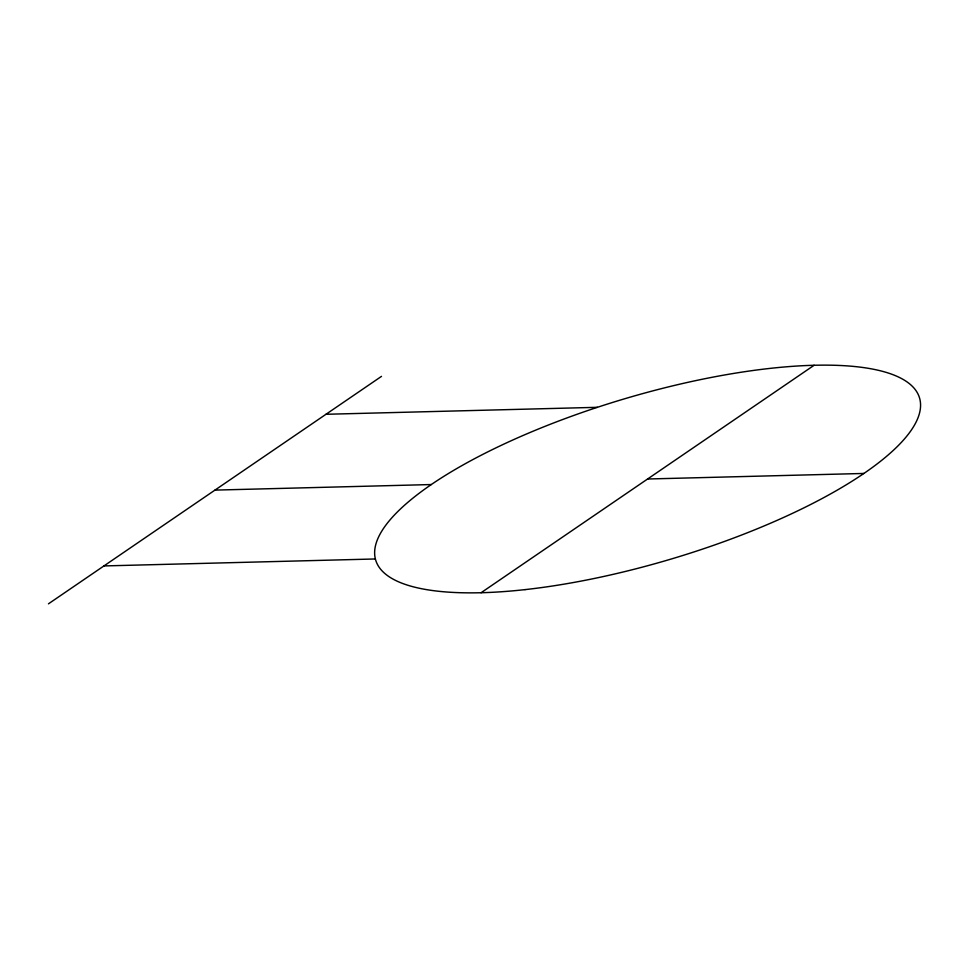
<?xml version="1.0" encoding="UTF-8"?>
<svg xmlns="http://www.w3.org/2000/svg" width="969" height="969" viewBox="0 0 969 969"><rect width="100%" height="100%" fill="white"/><g stroke="black" fill="none" stroke-linecap="round" stroke-linejoin="round"><path stroke-width="1.45" d="M48.45 603.832L381.495 376.372M481.072 592.737L814.117 365.265M325.984 414.284L597.376 407.319M214.973 490.108L431.278 484.548M647.595 479.001L863.9 473.453M103.962 565.932L375.354 558.968M525.016 589.624A283.772 83.443 -16.6 0 0 920.114 400.33A283.772 83.443 -16.6 0 0 497.642 447.048A283.772 83.443 -16.6 0 0 525.016 589.624"/></g></svg>
